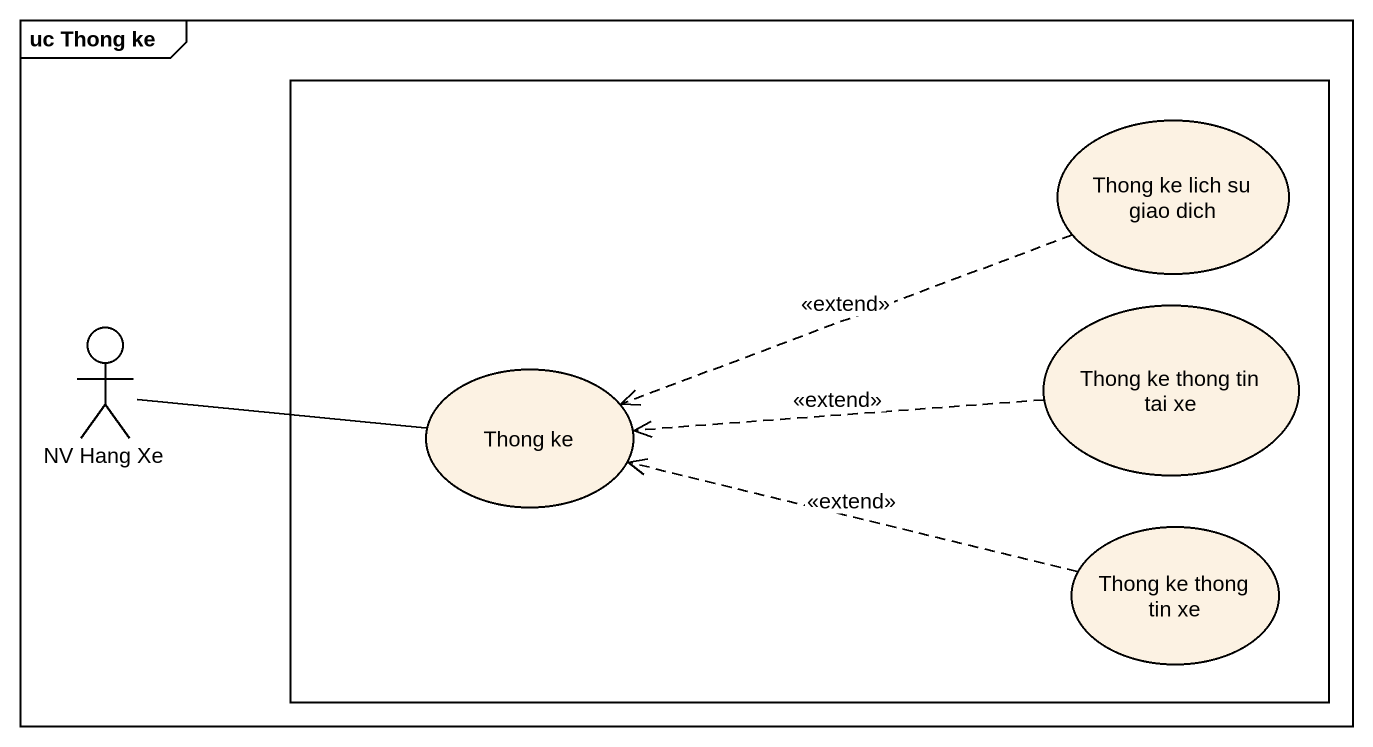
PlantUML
@startuml
mainframe uc Thong ke
rectangle " " as rectangle1 {
  usecase "Thong ke lich su giao dich" as Thong_ke_lich_su_giao_dich
  usecase "Thong ke thong tin tai xe" as Thong_ke_thong_tin_tai_xe
  usecase "Thong ke" as Thong_ke
  usecase "Thong ke thong tin xe" as Thong_ke_thong_tin_xe
}
actor "NV Hang Xe" as NV_Hang_Xe
Thong_ke_lich_su_giao_dich .left.> Thong_ke : <<extend>>
Thong_ke_thong_tin_tai_xe .left.> Thong_ke : <<extend>>
Thong_ke -left- NV_Hang_Xe
Thong_ke_thong_tin_xe .left.> Thong_ke : <<extend>>
@enduml
